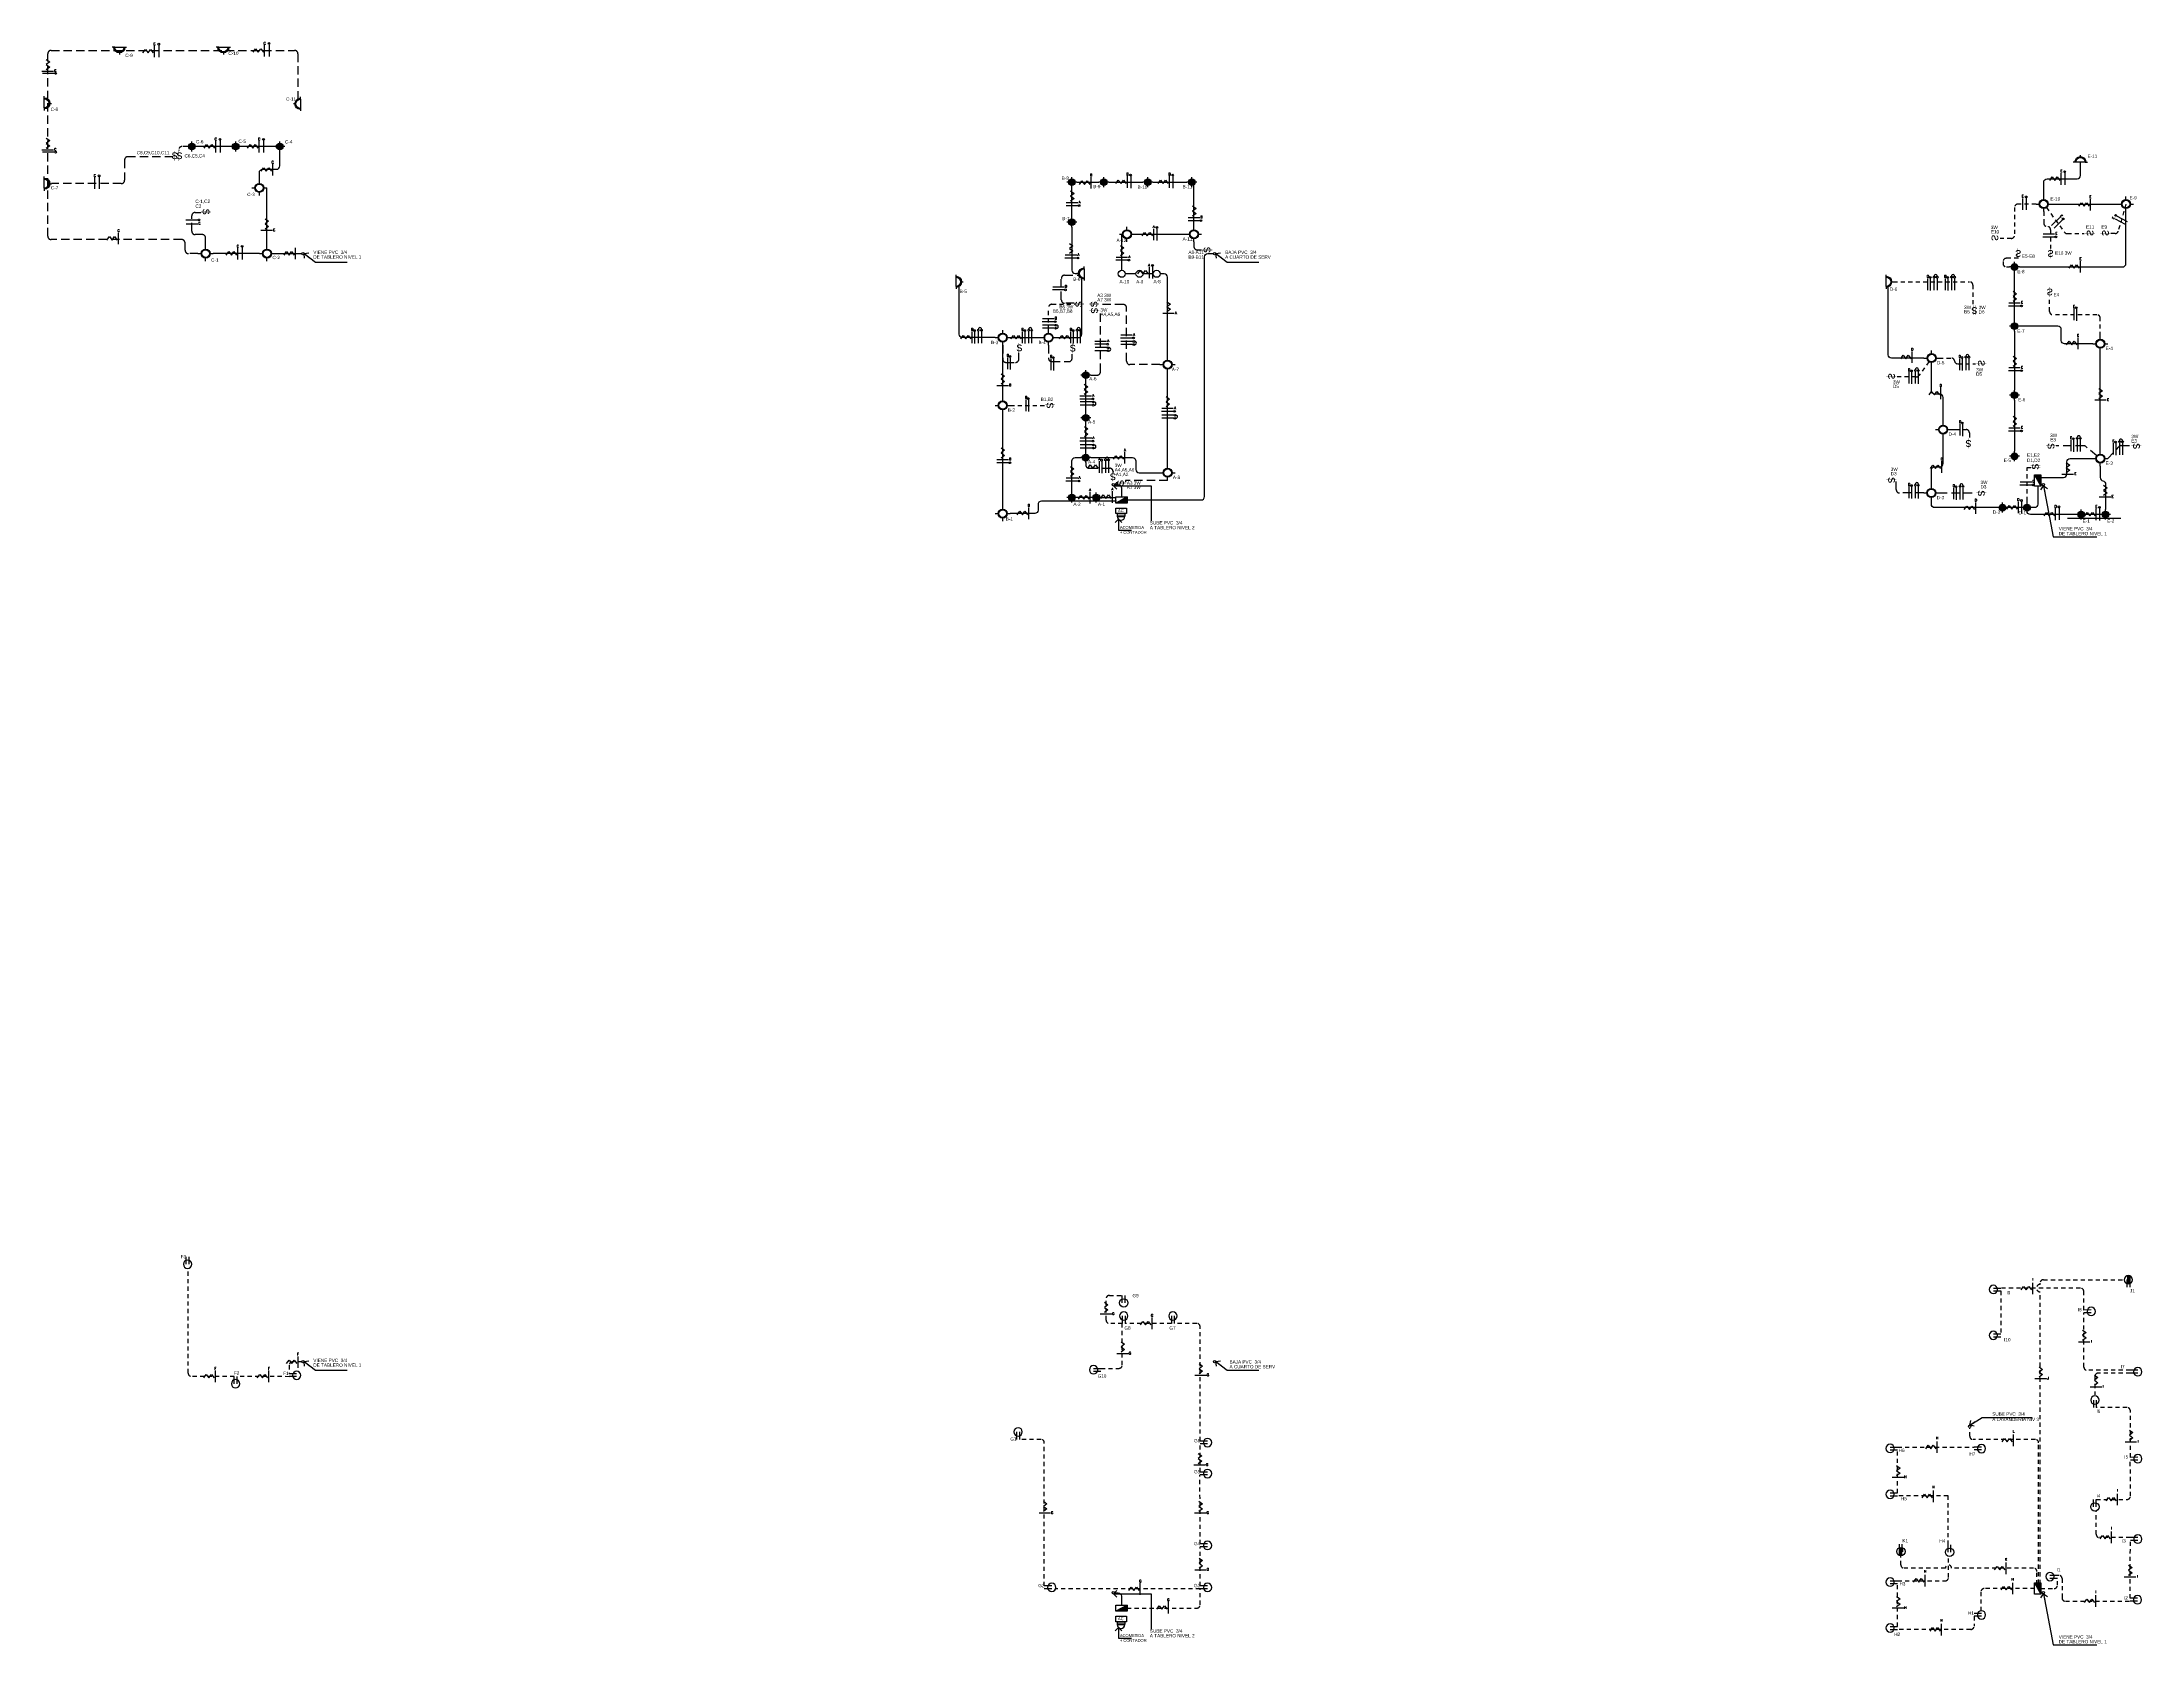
# Model space of a CAD drawing. Header units: inches. Extents: x -9 to 337, y -247 to 209.
# Drawn here: x 1.6 to 64.8, y -246.7 to -198.5 of the extents above; entities that cross this region are included whole.
import ezdxf

# ---------------------------------------------------------------- set-up
doc = ezdxf.new("R2010")
doc.units = ezdxf.units.IN
doc.header["$MEASUREMENT"] = 0
for name, pattern in [('CENTER', [50.8, 31.75, -6.35, 6.35, -6.35]), ('HIDDEN', [0.375, 0.25, -0.125]), ('HIDDEN2', [0.1875, 0.125, -0.0625])]:
    doc.linetypes.add(name, pattern=pattern)
for name, color, linetype in [('-EJES', 1, 'Continuous'), ('ejes y cotas', 5, 'Continuous'), ('iluminacion', 2, 'Continuous'), ('labeltit', 3, 'Continuous'), ('PLANILLA', 7, 'Continuous')]:
    doc.layers.add(name, color=color, linetype=linetype)
doc.layers.add('lamina acana.', color=2, linetype='Continuous', lineweight=30)
doc.styles.add('ARIAL', font='arial.ttf', dxfattribs={"height": 0.14})
doc.styles.add('MONOTXT4', font='monotxt4.shx')
doc.styles.add('NT_75 WALTER GUERRA', font='romans.shx', dxfattribs={"height": 0.152})
doc.styles.get("Standard").update_dxf_attribs({"font": 'arial.ttf'})
doc.dimstyles.new('E100', dxfattribs={"dimtxt": 0.15, "dimasz": 0.2, "dimexe": 0.15, "dimexo": 0.02, "dimgap": 0.09, "dimtad": 1, "dimzin": 0, "dimdsep": 46, "dimtxsty": 'MONOTXT4', "dimblk": 'DOTSMALL', "dimcen": 0.01, "dimdle": 0.15, "dimclrd": 1, "dimclre": 1, "dimclrt": 2, "dimadec": 0, "dimazin": 0, "dimtfac": 1, "dimtofl": 0, "dimtmove": 1, "dimatfit": 1, "dimldrblk": 'OPEN90', "dimfxl": 1, "dimtolj": 1, "dimtzin": 0, "dimarcsym": 0})

# ---------------------------------------------------------------- blocks, each defined once
blk = doc.blocks.new('FFF')
at = {"color": 3}
for p, q in [((2315.17, 1396.34), (2315.17, 1396.433)), ((2314.941, 1396.205), (2315.035, 1396.205)), ((2315.17, 1395.977), (2315.17, 1396.07)), ((2315.304, 1396.205), (2315.398, 1396.205))]:
    blk.add_line(p, q, dxfattribs=at)
at = {"color": 4}
for radius in [0.135, 0.115]:
    blk.add_circle((2315.17, 1396.205), radius, dxfattribs=at)
blk = doc.blocks.new('LAMPARA')
h = blk.add_hatch()
h.set_pattern_fill('ANSI31', color=8, scale=0.14)
h.set_pattern_definition([(45, (-82.465871, -110.801601), (-0.0123743687, 0.0123743687), [])])
h.paths.add_polyline_path([(0.3, 0, 1), (-0.3, 0, 1)])
h.paths.add_polyline_path([(0.1, 0, -1), (-0.1, 0, -1)], flags=16)
at = {"color": 3}
for p, q in [((-0.4, 0), (-0.6, 0)), ((0, 0.4), (0, 0.6)), ((0.6, 0), (0.4, 0)), ((0, -0.6), (0, -0.4))]:
    blk.add_line(p, q, dxfattribs=at)
for radius in [0.4, 0.3, 0.3, 0.1]:
    blk.add_circle((0, 0), radius, dxfattribs=at)
blk = doc.blocks.new('werwerrwew')
at = {"layer": '-EJES', "color": 2, "linetype": 'Continuous'}
for p, q in [((-8441024.303, 2239910.426), (-8441024.389, 2239910.426)), ((-8441024.142, 2239910.266), (-8441024.142, 2239910.18)), ((-8441023.982, 2239910.426), (-8441023.896, 2239910.426))]:
    blk.add_line(p, q, dxfattribs=at)
blk.add_arc((-8441024.142, 2239910.426), 0.192, 180, 0, dxfattribs=at)
at = {"layer": '-EJES', "color": 3, "linetype": 'Continuous'}
blk.add_arc((-8441024.142, 2239910.426), 0.16, 180, 0, dxfattribs=at)
at = {"layer": 'labeltit'}
blk.add_line((-8441023.982, 2239910.426), (-8441024.303, 2239910.426), dxfattribs=at)
blk = doc.blocks.new('A$C75B91995')
at = {"layer": 'iluminacion'}
h = blk.add_hatch(color=2, dxfattribs=at)
h.dxf.hatch_style = 1
h.paths.add_polyline_path([(-0.055, -0.294), (-0.046, -0.294), (-0.046, 0), (-0.055, 0)])
h = blk.add_hatch(color=2, dxfattribs=at)
h.dxf.hatch_style = 1
h.paths.add_polyline_path([(-0.008, -0.294), (0, -0.294), (0, 0), (-0.008, 0)])
at = {"layer": 'iluminacion', "color": 2, "style": 'ARIAL'}
blk.add_text('s', height=0.262, dxfattribs=at).set_placement((-0.121, -0.239))
blk = doc.blocks.new('A$C1AA36A80')
at = {"layer": 'iluminacion'}
h = blk.add_hatch(color=2, dxfattribs=at)
h.dxf.hatch_style = 1
h.paths.add_polyline_path([(0.072, -0.053), (0.081, -0.053), (0.081, 0.248), (0.072, 0.248)])
at = {"layer": 'iluminacion', "color": 2, "style": 'ARIAL'}
blk.add_text('s', height=0.262, dxfattribs=at).set_placement((0, 0))
blk = doc.blocks.new('_DotSmall')
at = {"color": 0, "linetype": 'ByBlock', "const_width": 0.5}
blk.add_lwpolyline([(-0.0625, 0, 1), (0.0625, 0, 1)], format="xyb", close=True, dxfattribs=at)
blk = doc.blocks.new('_Open90')
at = {"color": 0, "linetype": 'ByBlock', "lineweight": -2}
for p, q in [((0, 0), (-1, 0)), ((-0.5, 0.5), (0, 0)), ((0, 0), (-0.5, -0.5))]:
    blk.add_line(p, q, dxfattribs=at)
blk = doc.blocks.new('NEUTRO')
at = {"layer": 'lamina acana.', "ltscale": 3.5}
for p, q in [((2164.912, -53.68), (2165.036, -53.768)), ((2165.036, -53.768), (2164.912, -53.864)), ((2164.912, -53.864), (2165.036, -53.952)), ((2165.036, -53.952), (2164.912, -54.048))]:
    blk.add_line(p, q, dxfattribs=at)
blk = doc.blocks.new('erytgtr')
at = {"color": 2}
for p, q in [((-8441078.56, 2239920.28), (-8441079.13, 2239920.28)), ((-8441079.13, 2239920.25), (-8441078.56, 2239920.25)), ((-8441079.13, 2239920.06), (-8441079.13, 2239920.25)), ((-8441078.56, 2239920.25), (-8441078.56, 2239920.06)), ((-8441078.56, 2239920.06), (-8441079.13, 2239920.06))]:
    blk.add_line(p, q, dxfattribs=at)
blk.add_arc((-8441078.84, 2239920.28), 0.286, 0, 180, dxfattribs=at)
blk = doc.blocks.new('ddd')
at = {"layer": 'ejes y cotas', "color": 3}
for p, q in [((119.743, 21.45), (119.967, 21.45)), ((119.743, 21.365), (119.967, 21.365))]:
    blk.add_line(p, q, dxfattribs=at)
blk.add_circle((119.743, 21.405), 0.125, dxfattribs=at)

msp = doc.modelspace()

# ---------------------------------------------------------------- hatches: boundary and pattern name
at = {"linetype": 'HIDDEN2'}
h = msp.add_hatch(color=5, dxfattribs=at)
h.dxf.hatch_style = 1
h.paths.add_polyline_path([(64.397, -235.818), (64.318, -235.818), (64.318, -235.58), (64.397, -235.58)])
h = msp.add_hatch(color=5, dxfattribs=at)
h.dxf.hatch_style = 1
h.paths.add_polyline_path([(57.475, -243.756), (57.566, -243.756), (57.566, -243.984), (57.475, -243.984)])

# ---------------------------------------------------------------- linework, layer by layer
at = {"color": 4}
for p, q in [((62.041, -203.369), (64.057, -203.369)), ((8.637, -204.857), (9.454, -204.857)), ((30.751, -207.384), (31.671, -207.384)), ((60.933, -207.192), (60.933, -208.962)), ((60.933, -209.262), (60.933, -210.801))]:
    msp.add_line(p, q, dxfattribs=at)
at = {"color": 3}
msp.add_line((62.526, -212.806), (64.126, -212.806), dxfattribs=at)
at = {"color": 4, "linetype": 'HIDDEN'}
msp.add_lwpolyline([(6.335, -204.857), (6.046, -204.857, -0.414214), (5.946, -204.757), (5.946, -204.537, 0.414214), (5.846, -204.437), (1.922, -204.437, -0.414214), (1.822, -204.337), (1.822, -198.85, -0.414214), (1.922, -198.75), (9.239, -198.75, -0.414214), (9.339, -198.85), (9.339, -200.211)], format="xyb", dxfattribs=at)
at = {"color": 3, "linetype": 'HIDDEN'}
for points in [[(5.584, -201.945), (4.229, -201.945, 0.414214), (4.129, -202.045), (4.129, -202.656, -0.414214), (4.029, -202.756), (1.929, -202.756)], [(6.563, -204.628), (6.563, -204.387, 0.414214), (6.463, -204.287), (6.249, -204.287, -0.414214), (6.149, -204.187), (6.149, -203.723, -0.414214), (6.249, -203.623), (6.422, -203.623)], [(36.27, -204.506), (36.27, -204.646, 0.414214), (36.37, -204.746), (36.503, -204.746)], [(32.67, -206.352), (32.385, -206.352, -0.414214), (32.285, -206.252), (32.285, -205.607, -0.414214), (32.385, -205.507), (32.81, -205.507)], [(35.249, -208.194), (34.347, -208.194, -0.414214), (34.247, -208.094), (34.247, -206.488, 0.414214), (34.147, -206.388), (33.43, -206.388)], [(33.168, -208.511), (33.361, -208.511, 0.414214), (33.461, -208.411), (33.461, -206.574)], [(30.522, -207.612), (30.522, -208.028, 0.414214), (30.622, -208.128), (30.909, -208.128, 0.414214), (31.009, -208.028), (31.009, -207.837)], [(31.9, -207.612), (31.9, -208.005, 0.414214), (32, -208.105), (32.508, -208.105, 0.414214), (32.608, -208.005), (32.608, -207.878)], [(59.017, -210.146), (59.48, -210.146, -0.414214), (59.58, -210.246), (59.58, -210.389)], [(63.41, -210.933), (63.083, -210.659, 0.17665), (63.019, -210.635), (62.188, -210.635)], [(63.742, -211.019), (64.071, -210.662, -0.209301), (64.144, -210.63), (64.445, -210.63)], [(33.018, -211.141), (33.018, -211.208, 0.414214), (33.118, -211.308), (33.74, -211.308, -0.414214), (33.84, -211.408), (33.84, -211.437)], [(58.207, -212.053), (57.479, -212.053, -0.414214), (57.379, -211.953), (57.379, -211.657)]]:
    msp.add_lwpolyline(points, format="xyb", dxfattribs=at)
at = {"color": 3, "linetype": 'CENTER', "ltscale": 0.0035}
msp.add_lwpolyline([(6, -201.64), (5.857, -201.64, 0.414214), (5.757, -201.74), (5.757, -201.763)], format="xyb", dxfattribs=at)
at = {"color": 4}
for points in [[(7.318, -201.64), (6.3, -201.64)], [(8.642, -201.64), (7.618, -201.64)], [(8.409, -204.628), (8.409, -202.882)], [(32.598, -203.766), (32.598, -202.86)], [(32.748, -202.71), (33.414, -202.71)], [(33.714, -202.71), (34.732, -202.71)], [(35.032, -202.71), (36.055, -202.71)], [(36.27, -204.049), (36.27, -202.786)], [(34.1, -205.361), (34.1, -204.277)], [(34.486, -204.277), (36.042, -204.277)], [(8.181, -204.857), (6.792, -204.857)], [(34.529, -205.466), (34.205, -205.466)], [(35.046, -205.466), (34.739, -205.466)], [(60.933, -206.892), (60.933, -205.41)], [(30.522, -209.194), (30.522, -207.612)], [(63.514, -210.79), (63.514, -207.795)], [(33.018, -209.647), (33.018, -208.661)], [(35.477, -211.218), (35.477, -208.422)], [(30.522, -212.444), (30.522, -209.65)], [(33.018, -210.841), (33.018, -209.947)], [(33.187, -212.19), (32.753, -212.19)], [(33.487, -212.19), (33.919, -212.19)], [(61.161, -212.493), (60.727, -212.493)], [(63.521, -212.698), (63.088, -212.698)]]:
    msp.add_lwpolyline(points, dxfattribs=at)
for points in [[(8.181, -202.654), (8.181, -202.424, -0.414214), (8.281, -202.324), (8.692, -202.324, 0.414214), (8.792, -202.224), (8.792, -201.79)], [(61.813, -203.141), (61.813, -202.711, -0.414214), (61.913, -202.611), (62.816, -202.611, 0.414214), (62.916, -202.511), (62.916, -202.112)], [(61.083, -205.26), (64.185, -205.26, 0.414214), (64.285, -205.16), (64.285, -203.597)], [(32.598, -204.066), (32.598, -205.356, 0.414213), (32.698, -205.456), (32.756, -205.456)], [(34.262, -212.263), (36.489, -212.263, 0.414214), (36.589, -212.163), (36.589, -204.957, -0.414214), (36.689, -204.857), (36.858, -204.857)], [(32.128, -207.384), (32.803, -207.384, 0.414214), (32.903, -207.284), (32.903, -205.609)], [(35.477, -207.966), (35.477, -205.566, 0.414214), (35.377, -205.466), (35.255, -205.466)], [(30.294, -207.384), (29.314, -207.384, -0.414214), (29.214, -207.284), (29.214, -205.843)], [(58.214, -207.999), (57.235, -207.999, -0.414214), (57.135, -207.899), (57.135, -205.862)], [(63.285, -207.567), (62.441, -207.567, -0.414214), (62.341, -207.467), (62.341, -207.142, 0.414214), (62.241, -207.042), (61.083, -207.042)], [(58.789, -209.918), (58.789, -209.183, 0.414214), (58.689, -209.083), (58.542, -209.083, -0.414214), (58.442, -208.983), (58.442, -208.227)], [(58.435, -211.825), (58.435, -211.367, -0.414214), (58.535, -211.267), (58.689, -211.267, 0.414214), (58.789, -211.167), (58.789, -210.375)], [(32.603, -212.04), (32.603, -211.091, -0.414214), (32.703, -210.991), (32.868, -210.991)], [(33.168, -210.991), (34.422, -210.991, -0.414214), (34.522, -211.091), (34.522, -211.346, 0.414214), (34.622, -211.446), (35.249, -211.446)], [(61.68, -211.59), (62.407, -211.59, 0.414214), (62.507, -211.49), (62.507, -211.119, -0.414214), (62.607, -211.019), (63.285, -211.019)], [(63.514, -211.247), (63.514, -211.592, 0.353263), (63.592, -211.69, -0.353263), (63.671, -211.787), (63.671, -212.548)], [(61.633, -211.848), (61.633, -212.393, -0.414214), (61.533, -212.493), (61.461, -212.493)], [(33.943, -212.303), (31.684, -212.303, 0.414214), (31.584, -212.403), (31.584, -212.572, -0.414214), (31.484, -212.672), (30.751, -212.672)], [(60.427, -212.493), (58.535, -212.493, -0.414214), (58.435, -212.393), (58.435, -212.282)], [(62.788, -212.698), (61.411, -212.698, -0.414214), (61.311, -212.598), (61.311, -212.593)]]:
    msp.add_lwpolyline(points, format="xyb", dxfattribs=at)
at = {"color": 3, "linetype": 'HIDDEN2'}
for points in [[(61.585, -203.369), (61.039, -203.369, 0.414214), (60.939, -203.469), (60.939, -204.302, -0.414214), (60.839, -204.402), (60.499, -204.402)], [(61.813, -203.597), (61.813, -203.942, 0.414214), (61.913, -204.042), (61.921, -204.042, -0.414214), (62.021, -204.142), (62.021, -204.706)], [(61.893, -203.477), (62.44, -204.217, 0.237955), (62.52, -204.258), (63.032, -204.258)], [(64.285, -203.369), (64.052, -204.184, -0.334717), (63.956, -204.256), (63.823, -204.256)], [(61.05, -205), (60.69, -205, 0.414214), (60.59, -205.1), (60.59, -205.16, 0.414214), (60.69, -205.26), (60.783, -205.26)], [(57.29, -205.706), (59.586, -205.706, -0.414214), (59.686, -205.806), (59.686, -206.411)], [(31.9, -207.155), (31.9, -206.482, -0.414214), (32, -206.382), (32.685, -206.382)], [(63.514, -207.339), (63.514, -206.798, 0.414214), (63.414, -206.698), (62.09, -206.698, -0.414214), (61.99, -206.598), (61.99, -206.177)], [(58.363, -208.108), (58.062, -208.522, -0.240095), (57.981, -208.564), (57.394, -208.564)], [(58.67, -207.999), (59.035, -207.999, -0.37328), (59.134, -208.085, 0.37328), (59.233, -208.171), (59.763, -208.171)]]:
    msp.add_lwpolyline(points, format="xyb", dxfattribs=at)
for points in [[(30.751, -209.422), (31.787, -209.422)], [(61.311, -212.291), (61.311, -211.29), (61.422, -211.29)]]:
    msp.add_lwpolyline(points, dxfattribs=at)
at = {"color": 5}
for points in [[(33.883, -211.802), (33.991, -211.802, -0.414214), (34.091, -211.902), (34.091, -212.169)], [(33.883, -245.107), (33.991, -245.107, -0.414214), (34.091, -245.207), (34.091, -245.474)]]:
    msp.add_lwpolyline(points, format="xyb", dxfattribs=at)
at = {"color": 3, "linetype": 'HIDDEN'}
for points in [[(35.477, -211.674), (34.214, -211.674), (34.214, -211.726)], [(58.663, -212.053), (59.763, -212.053)]]:
    msp.add_lwpolyline(points, dxfattribs=at)
at = {"color": 2}
for points in [[(33.919, -212.506), (34.244, -212.506), (34.244, -212.672), (33.919, -212.672)], [(33.919, -245.81), (34.244, -245.81), (34.244, -245.977), (33.919, -245.977)]]:
    msp.add_lwpolyline(points, close=True, dxfattribs=at)
msp.add_lwpolyline([(61.311, -212.393), (61.311, -212.291)])
at = {"color": 5, "linetype": 'HIDDEN2'}
for points in [[(7.423, -238.602), (6.138, -238.602, -0.414214), (6.038, -238.502), (6.038, -235.366)], [(63.017, -236.609), (63.017, -236.051, 0.414117), (62.917, -235.951), (60.524, -235.95)], [(61.703, -235.84), (61.703, -235.797, -0.414214), (61.803, -235.697), (64.232, -235.697)], [(34.118, -237.011), (33.729, -237.011, -0.414214), (33.629, -236.911), (33.629, -236.27, -0.414214), (33.729, -236.17), (34.118, -236.17)], [(64.415, -238.421), (63.12, -238.421, -0.413716), (63.02, -238.321), (63.017, -236.694)], [(33.475, -238.363), (34.018, -238.362, 0.413716), (34.118, -238.262), (34.118, -237.011)], [(36.455, -240.547), (36.455, -237.11, 0.414214), (36.355, -237.01), (35.678, -237.01)], [(9.455, -238.168), (9.176, -238.168, 0.414712), (9.076, -238.269), (9.077, -238.527)], [(64.415, -238.506), (63.449, -238.506, 0.414214), (63.349, -238.606), (63.349, -239.16)], [(64.418, -241.037), (64.418, -239.641, 0.414712), (64.318, -239.541), (63.391, -239.542)], [(61.661, -244.836), (61.661, -240.602, 0.414214), (61.561, -240.502), (59.688, -240.502, -0.414214), (59.588, -240.402), (59.588, -240.16)], [(31.774, -244.9), (31.774, -240.596, 0.414712), (31.674, -240.496), (31.025, -240.497)], [(63.391, -242.301), (64.318, -242.301, 0.414712), (64.418, -242.201), (64.416, -241.122)], [(64.418, -243.45), (63.491, -243.45, -0.414214), (63.391, -243.35), (63.391, -242.643)], [(57.421, -244.747), (58.852, -244.747, 0.414214), (58.952, -244.647), (58.952, -244.01)], [(58.858, -244.368), (57.619, -244.368, -0.414214), (57.519, -244.268), (57.519, -244.01)], [(61.61, -244.853), (61.61, -244.468, 0.414214), (61.51, -244.368), (59.046, -244.368)], [(61.726, -244.98), (62.125, -244.98, 0.414712), (62.225, -244.88), (62.225, -244.664)], [(62.224, -244.579), (62.264, -244.579, -0.414214), (62.364, -244.679), (62.364, -245.261, 0.414712), (62.465, -245.361), (64.408, -245.358)], [(34.262, -245.567), (36.356, -245.567, 0.414712), (36.456, -245.467), (36.455, -244.985)], [(61.54, -244.98), (60.027, -244.98, 0.414214), (59.927, -245.08), (59.927, -245.649)], [(59.719, -245.813), (59.72, -246.109, -0.414712), (59.62, -246.209), (57.42, -246.209)]]:
    msp.add_lwpolyline(points, format="xyb", dxfattribs=at)
for points in [[(60.524, -236.035), (60.526, -237.328)], [(61.703, -244.84), (61.703, -236.061)], [(35.593, -237.01), (34.203, -237.01)], [(9.077, -238.612), (7.508, -238.602)], [(36.455, -241.478), (36.455, -240.631)], [(57.42, -242.106), (57.421, -240.814)], [(57.421, -240.729), (59.719, -240.729)], [(36.455, -243.638), (36.452, -241.563)], [(58.938, -243.665), (58.938, -242.189), (57.42, -242.191)], [(64.408, -245.273), (64.418, -243.535)], [(36.455, -244.9), (36.455, -243.723)], [(57.42, -246.124), (57.421, -244.831)], [(36.455, -244.985), (32.119, -244.993)]]:
    msp.add_lwpolyline(points, dxfattribs=at)
for points in [[(64.397, -235.818), (64.318, -235.818), (64.318, -235.58), (64.397, -235.58)], [(57.475, -243.756), (57.566, -243.756), (57.566, -243.984), (57.475, -243.984)]]:
    msp.add_lwpolyline(points, close=True, dxfattribs=at)
at = {"color": 4}
for centre in [(9.49, -204.857), (36.893, -204.857), (33.847, -211.802), (61.805, -211.802), (9.49, -238.161), (36.893, -238.161), (59.588, -240.107), (33.847, -245.107), (61.805, -245.107)]:
    msp.add_circle(centre, 0.0353, dxfattribs=at)
at = {"color": 5}
for centre in [(34.1, -205.466), (34.634, -205.466), (35.151, -205.466)]:
    msp.add_circle(centre, 0.105, dxfattribs=at)
at = {"color": 3}
for centre, start, end in [((58.565, -205.533), 349.35076, 187.65316), ((59.086, -205.533), 349.35076, 187.65316), ((32.147, -207.056), 259.35076, 97.65316), ((29.838, -207.127), 349.35076, 187.65316), ((31.35, -207.127), 349.35076, 187.65316), ((32.805, -207.127), 349.35076, 187.65316), ((34.499, -207.546), 259.35076, 97.65316), ((33.722, -207.734), 259.35076, 97.65316), ((58.001, -208.34), 349.35076, 187.65316), ((59.52, -207.937), 349.35076, 187.65316), ((33.28, -209.367), 259.35076, 97.65316), ((35.732, -209.762), 259.35076, 97.65316), ((33.28, -210.658), 259.35076, 97.65316), ((62.867, -210.378), 349.35076, 187.65316), ((64.136, -210.48), 349.35076, 187.65316), ((33.659, -211.024), 349.35076, 187.65316), ((58.001, -211.786), 349.35076, 187.65316), ((59.343, -211.822), 349.35076, 187.65316)]:
    msp.add_arc(centre, 0.0467, start, end, dxfattribs=at)
at = {"color": 5, "linetype": 'HIDDEN2'}
for centre, radius, start, end in [((61.703, -235.951), 0.11, 90, 270), ((58.952, -244.368), 0.0937, 0, 180)]:
    msp.add_arc(centre, radius, start, end, dxfattribs=at)
at = {"layer": 'iluminacion', "color": 3}
for p, q in [((5.027, -198.956), (5.027, -198.609)), ((5.16, -198.591), (5.16, -198.956)), ((8.339, -198.934), (8.339, -198.587)), ((8.472, -198.569), (8.472, -198.934)), ((1.646, -199.372), (1.993, -199.372)), ((2.03, -199.448), (1.666, -199.448)), ((1.646, -201.738), (1.993, -201.738)), ((2.03, -201.814), (1.666, -201.814)), ((6.867, -201.815), (6.867, -201.468)), ((7, -201.45), (7, -201.815)), ((8.176, -201.815), (8.176, -201.468)), ((8.309, -201.45), (8.309, -201.815)), ((3.233, -202.913), (3.233, -202.566)), ((3.366, -202.549), (3.366, -202.913)), ((8.58, -202.51), (8.58, -202.163)), ((33.178, -202.905), (33.178, -202.559)), ((34.272, -202.881), (34.272, -202.534)), ((34.37, -202.524), (34.37, -202.888)), ((35.54, -202.881), (35.54, -202.534)), ((35.637, -202.524), (35.637, -202.888)), ((62.34, -202.788), (62.34, -202.441)), ((62.446, -202.423), (62.446, -202.788)), ((61.184, -203.545), (61.184, -203.199)), ((61.29, -203.181), (61.29, -203.545)), ((63.22, -203.565), (63.22, -203.218)), ((6.338, -203.849), (5.974, -203.849)), ((32.792, -203.419), (32.427, -203.419)), ((32.434, -203.322), (32.781, -203.322)), ((36.457, -203.869), (36.093, -203.869)), ((36.1, -203.772), (36.447, -203.772)), ((62.05, -204.018), (62.297, -203.774)), ((62.384, -203.837), (62.125, -204.094)), ((64.271, -203.986), (63.966, -203.821)), ((64.002, -203.719), (64.322, -203.893)), ((3.948, -204.579), (3.948, -204.232)), ((5.981, -203.959), (6.327, -203.959)), ((8.225, -204.159), (8.572, -204.159)), ((35.063, -204.457), (35.063, -204.11)), ((35.16, -204.1), (35.16, -204.464)), ((62.151, -204.36), (61.786, -204.36)), ((61.794, -204.263), (62.14, -204.263)), ((7.533, -205.033), (7.533, -204.686)), ((7.666, -204.668), (7.666, -205.033)), ((9.269, -205.029), (9.269, -204.683)), ((32.758, -204.995), (32.393, -204.995)), ((32.401, -204.898), (32.747, -204.898)), ((34.288, -205.059), (33.924, -205.059)), ((33.931, -204.962), (34.278, -204.962)), ((62.92, -205.429), (62.92, -205.082)), ((34.933, -205.6), (34.933, -205.253)), ((35.03, -205.243), (35.03, -205.607)), ((58.334, -205.954), (58.334, -205.607)), ((58.404, -205.604), (58.404, -205.968)), ((58.515, -205.594), (58.515, -205.958)), ((58.608, -205.596), (58.608, -205.96)), ((58.856, -205.954), (58.856, -205.607)), ((58.926, -205.604), (58.926, -205.968)), ((59.037, -205.594), (59.037, -205.958)), ((59.129, -205.596), (59.129, -205.96)), ((32.382, -205.951), (32.017, -205.951)), ((32.025, -205.854), (32.371, -205.854)), ((60.763, -206.338), (61.11, -206.338)), ((32.076, -206.907), (31.712, -206.907)), ((31.719, -206.81), (32.066, -206.81)), ((32.086, -207.007), (31.722, -207.007)), ((35.331, -206.651), (35.678, -206.651)), ((61.12, -206.435), (60.756, -206.435)), ((62.725, -206.86), (62.725, -206.513)), ((62.795, -206.51), (62.795, -206.874)), ((29.607, -207.548), (29.607, -207.201)), ((29.677, -207.198), (29.677, -207.562)), ((29.789, -207.188), (29.789, -207.552)), ((29.881, -207.19), (29.881, -207.555)), ((31.119, -207.548), (31.119, -207.201)), ((31.189, -207.198), (31.189, -207.562)), ((31.3, -207.188), (31.3, -207.552)), ((31.392, -207.19), (31.392, -207.555)), ((32.084, -207.099), (31.72, -207.099)), ((32.574, -207.548), (32.574, -207.201)), ((32.644, -207.198), (32.644, -207.562)), ((32.756, -207.188), (32.756, -207.552)), ((32.848, -207.19), (32.848, -207.555)), ((33.651, -207.585), (33.287, -207.585)), ((33.294, -207.487), (33.641, -207.487)), ((34.429, -207.397), (34.064, -207.397)), ((34.072, -207.299), (34.418, -207.299)), ((34.436, -207.589), (34.072, -207.589)), ((34.439, -207.497), (34.074, -207.497)), ((62.847, -207.726), (62.847, -207.379)), ((30.675, -208.327), (30.675, -207.98)), ((30.745, -207.977), (30.745, -208.341)), ((31.977, -208.359), (31.977, -208.013)), ((32.047, -208.009), (32.047, -208.374)), ((33.659, -207.777), (33.295, -207.777)), ((33.661, -207.685), (33.297, -207.685)), ((57.863, -208.145), (57.863, -207.799)), ((59.289, -208.358), (59.289, -208.011)), ((59.359, -208.008), (59.359, -208.372)), ((59.47, -207.998), (59.47, -208.362)), ((59.562, -208), (59.562, -208.365)), ((60.763, -208.285), (61.11, -208.285)), ((30.346, -208.82), (30.693, -208.82)), ((57.77, -208.761), (57.77, -208.414)), ((57.84, -208.411), (57.84, -208.776)), ((57.951, -208.401), (57.951, -208.765)), ((58.043, -208.403), (58.043, -208.768)), ((58.719, -209.233), (58.719, -208.886)), ((61.12, -208.383), (60.756, -208.383)), ((31.225, -209.592), (31.225, -209.245)), ((31.295, -209.242), (31.295, -209.606)), ((33.202, -209.23), (32.838, -209.23)), ((32.845, -209.133), (33.192, -209.133)), ((33.217, -209.41), (32.852, -209.41)), ((33.219, -209.317), (32.855, -209.317)), ((35.304, -209.504), (35.651, -209.504)), ((63.345, -209.258), (63.692, -209.258)), ((35.661, -209.601), (35.297, -209.601)), ((35.669, -209.805), (35.304, -209.805)), ((35.671, -209.713), (35.307, -209.713)), ((59.3, -210.327), (59.3, -209.98)), ((59.37, -209.977), (59.37, -210.341)), ((61.12, -210.19), (60.756, -210.19)), ((60.763, -210.093), (61.11, -210.093)), ((33.209, -210.497), (32.845, -210.497)), ((32.852, -210.4), (33.199, -210.4)), ((33.217, -210.701), (32.852, -210.701)), ((33.219, -210.609), (32.855, -210.609)), ((34.197, -211.167), (34.197, -210.82)), ((62.637, -210.799), (62.637, -210.453)), ((62.707, -210.449), (62.707, -210.814)), ((62.818, -210.439), (62.818, -210.803)), ((62.91, -210.441), (62.91, -210.806)), ((63.906, -210.901), (63.906, -210.554)), ((63.976, -210.551), (63.976, -210.915)), ((64.087, -210.541), (64.087, -210.905)), ((64.179, -210.543), (64.179, -210.908)), ((30.346, -211.043), (30.693, -211.043)), ((30.711, -211.15), (30.346, -211.15)), ((33.429, -211.445), (33.429, -211.098)), ((33.499, -211.095), (33.499, -211.459)), ((33.61, -211.084), (33.61, -211.449)), ((33.702, -211.087), (33.702, -211.451)), ((58.754, -211.446), (58.754, -211.099)), ((32.789, -211.698), (32.424, -211.698)), ((32.432, -211.601), (32.778, -211.601)), ((33.15, -212.365), (33.15, -212.018)), ((33.818, -212.345), (33.818, -211.998)), ((57.77, -212.207), (57.77, -211.86)), ((57.84, -211.857), (57.84, -212.222)), ((57.951, -211.847), (57.951, -212.211)), ((58.043, -211.849), (58.043, -212.214)), ((59.112, -212.243), (59.112, -211.896)), ((59.182, -211.892), (59.182, -212.257)), ((59.293, -211.882), (59.293, -212.247)), ((59.385, -211.885), (59.385, -212.249)), ((61.465, -211.814), (61.1, -211.814)), ((61.108, -211.717), (61.454, -211.717)), ((62.362, -211.486), (62.709, -211.486)), ((31.309, -212.836), (31.309, -212.489)), ((59.774, -212.681), (59.774, -212.334)), ((61.05, -212.664), (61.05, -212.317)), ((61.147, -212.307), (61.147, -212.671)), ((62.172, -212.87), (62.172, -212.523)), ((62.275, -212.497), (62.275, -212.861)), ((63.394, -212.87), (63.394, -212.523)), ((63.483, -212.17), (63.829, -212.17)), ((63.491, -212.513), (63.491, -212.878)), ((61.481, -236.136), (61.481, -235.789)), ((33.454, -236.725), (33.801, -236.725)), ((35.011, -237.182), (35.011, -236.836)), ((33.955, -237.913), (34.301, -237.913)), ((62.854, -237.56), (63.201, -237.56)), ((6.859, -238.777), (6.859, -238.43)), ((8.466, -238.777), (8.466, -238.43)), ((9.345, -238.348), (9.345, -238.001)), ((36.297, -238.567), (36.644, -238.567)), ((61.547, -238.667), (61.894, -238.667)), ((63.208, -238.914), (63.555, -238.914)), ((60.908, -240.7), (60.908, -240.354)), ((58.613, -240.905), (58.613, -240.558)), ((64.257, -240.566), (64.604, -240.566)), ((36.271, -241.266), (36.618, -241.266)), ((57.26, -241.632), (57.607, -241.632)), ((58.503, -242.379), (58.503, -242.032)), ((64.034, -242.475), (64.034, -242.128)), ((31.616, -242.706), (31.962, -242.706)), ((36.291, -242.706), (36.638, -242.706)), ((63.854, -243.613), (63.854, -243.267)), ((60.683, -244.548), (60.683, -244.201)), ((34.659, -245.168), (34.659, -244.821)), ((36.297, -244.413), (36.643, -244.413)), ((58.249, -244.913), (58.249, -244.567)), ((60.88, -245.151), (60.88, -244.804)), ((64.236, -244.625), (64.582, -244.625)), ((35.502, -245.729), (35.502, -245.383)), ((63.383, -245.529), (63.383, -245.182)), ((57.26, -245.564), (57.607, -245.564)), ((58.743, -246.386), (58.743, -246.039))]:
    msp.add_line(p, q, dxfattribs=at)
at = {"layer": 'iluminacion', "color": 2}
for centre in [(5.156, -198.564), (8.468, -198.542), (2.057, -199.444), (2.057, -201.81), (6.996, -201.423), (8.304, -201.423), (3.362, -202.521), (34.365, -202.496), (35.633, -202.496), (62.442, -202.396), (61.286, -203.154), (6.365, -203.845), (32.819, -203.415), (36.484, -203.865), (62.4, -203.815), (63.975, -203.71), (35.156, -204.072), (62.178, -204.356), (7.661, -204.641), (32.785, -204.991), (34.315, -205.055), (35.026, -205.215), (58.4, -205.576), (58.518, -205.565), (58.611, -205.567), (58.921, -205.576), (59.04, -205.565), (59.132, -205.567), (32.409, -205.947), (32.104, -206.903), (32.115, -207.01), (61.147, -206.431), (62.79, -206.482), (29.673, -207.171), (29.792, -207.159), (29.884, -207.162), (31.185, -207.171), (31.303, -207.159), (31.395, -207.162), (32.113, -207.102), (32.64, -207.171), (32.759, -207.159), (32.851, -207.162), (33.679, -207.58), (33.69, -207.688), (34.456, -207.392), (34.465, -207.592), (34.467, -207.5), (30.74, -207.949), (32.043, -207.982), (33.688, -207.78), (59.355, -207.981), (59.473, -207.969), (59.565, -207.971), (57.836, -208.384), (57.954, -208.372), (58.046, -208.375), (61.147, -208.378), (31.291, -209.215), (33.23, -209.226), (33.245, -209.413), (33.248, -209.321), (35.688, -209.597), (35.697, -209.808), (35.7, -209.716), (59.365, -209.949), (61.147, -210.186), (33.236, -210.493), (33.245, -210.704), (33.248, -210.612), (62.702, -210.422), (62.821, -210.41), (62.913, -210.413), (63.971, -210.524), (64.09, -210.512), (64.182, -210.514), (30.738, -211.146), (33.494, -211.067), (33.613, -211.056), (33.705, -211.058), (32.816, -211.693), (57.836, -211.83), (57.954, -211.818), (58.046, -211.821), (59.178, -211.865), (59.296, -211.853), (59.388, -211.856), (61.492, -211.809), (61.143, -212.279), (62.27, -212.469), (63.487, -212.486)]:
    msp.add_circle(centre, 0.0256, dxfattribs=at)
at = {"layer": 'PLANILLA', "color": 1}
for p, q in [((61.54, -211.504), (61.726, -211.848)), ((34.262, -212.169), (33.919, -212.356)), ((61.54, -244.809), (61.726, -245.152)), ((34.262, -245.474), (33.919, -245.66))]:
    msp.add_line(p, q, dxfattribs=at)
at = {"layer": 'PLANILLA', "color": 5}
for points in [[(61.54, -211.504), (61.726, -211.504), (61.726, -211.848), (61.54, -211.848)], [(34.262, -212.169), (34.262, -212.356), (33.919, -212.356), (33.919, -212.169)], [(61.54, -244.809), (61.726, -244.809), (61.726, -245.152), (61.54, -245.152)], [(34.262, -245.474), (34.262, -245.66), (33.919, -245.66), (33.919, -245.474)]]:
    msp.add_lwpolyline(points, close=True, dxfattribs=at)
at = {"layer": 'PLANILLA', "color": 1}
for points in [[(61.726, -211.848), (61.726, -211.504), (61.54, -211.504), (61.726, -211.504)], [(33.919, -212.356), (34.262, -212.356), (34.262, -212.169), (34.262, -212.356)], [(61.726, -245.152), (61.726, -244.809), (61.54, -244.809), (61.726, -244.809)], [(33.919, -245.66), (34.262, -245.66), (34.262, -245.474), (34.262, -245.66)]]:
    msp.add_solid(points, dxfattribs=at)

# ---------------------------------------------------------------- block references
at = {"xscale": 0.8398666566502728, "yscale": 0.8398666566502728, "zscale": 0.8398666566502728, "rotation": 90}
for p in [(-40.405, -2017.064), (-37.093, -2017.042), (-38.565, -2019.923), (-37.256, -2019.923), (-36.852, -2020.618), (16.908, -2020.896), (-12.254, -2021.014), (-11.16, -2020.989), (-9.892, -2020.989), (17.788, -2021.673), (-41.484, -2022.687), (-10.369, -2022.565), (-37.899, -2023.141), (-36.163, -2023.138), (-10.499, -2023.708), (17.489, -2023.537), (-15.824, -2025.657), (-14.313, -2025.657), (-12.857, -2025.657), (17.415, -2025.834), (12.431, -2026.254), (13.287, -2027.341), (-12.003, -2029.553), (-11.235, -2029.275), (13.322, -2029.554), (-14.123, -2030.945), (-12.282, -2030.473), (-11.614, -2030.453), (14.342, -2030.789), (15.618, -2030.772), (16.74, -2030.979), (17.962, -2030.979), (16.05, -2054.244), (-10.421, -2055.291), (-38.573, -2056.885), (-36.966, -2056.885), (-36.087, -2056.456), (15.476, -2058.809), (13.181, -2059.013), (13.071, -2060.487), (18.602, -2060.583), (18.422, -2061.722), (12.817, -2063.022), (15.251, -2062.656), (-10.773, -2063.276), (-9.93, -2063.838), (15.448, -2063.259), (17.951, -2063.637), (13.311, -2064.494)]:
    msp.add_blockref('NEUTRO', p, dxfattribs=at)
at = {"xscale": 0.8398666566502728, "yscale": 0.8398666566502728, "zscale": 0.8398666566502728}
for p in [(-1816.462, -153.94), (-1816.462, -156.306), (-1785.674, -157.89), (-1809.883, -158.727), (-1782.008, -158.34), (-1785.708, -159.466), (-1784.177, -159.53), (-1782.777, -161.219), (-1757.345, -160.906), (-1757.345, -162.854), (-1787.762, -163.388), (-1785.263, -163.701), (-1754.763, -163.826), (-1782.804, -164.072), (-1785.256, -164.968), (-1757.345, -164.661), (-1787.762, -165.611), (-1785.677, -166.169), (-1755.746, -166.054), (-1754.626, -166.738), (-1784.654, -191.293), (-1755.254, -192.128), (-1784.154, -192.481), (-1781.811, -193.135), (-1756.561, -193.235), (-1754.9, -193.482), (-1753.851, -195.135), (-1781.837, -195.835), (-1760.848, -196.2), (-1786.493, -197.274), (-1781.817, -197.274), (-1781.812, -198.981), (-1753.873, -199.193), (-1760.848, -200.132)]:
    msp.add_blockref('NEUTRO', p, dxfattribs=at)
for p in [(5.543, -202.018), (5.686, -202.018), (30.933, -207.792), (32.538, -207.8)]:
    msp.add_blockref('A$C1AA36A80', p)
at = {"color": 3, "xscale": 0.25, "yscale": 0.25, "zscale": 0.25}
for p in [(6.15, -201.64), (7.468, -201.64), (8.792, -201.64), (32.598, -202.71), (33.564, -202.71), (34.882, -202.71), (36.205, -202.71), (32.598, -203.916), (60.933, -205.26), (60.933, -207.042), (33.018, -208.511), (60.933, -209.112), (33.018, -209.797), (60.933, -210.951), (33.018, -210.991), (32.603, -212.19), (33.337, -212.19), (60.577, -212.493), (61.311, -212.493), (62.938, -212.698), (63.671, -212.698)]:
    msp.add_blockref('LAMPARA', p, dxfattribs=at)
at = {"color": 8}
for p in [(-2306.989, -1599.087), (-2253.357, -1599.574), (-2250.885, -1599.574), (-2280.912, -1600.482), (-2278.9, -1600.482), (-2308.606, -1601.062), (-2306.761, -1601.062), (-2284.647, -1603.589), (-2283.27, -1603.589), (-2251.656, -1603.772), (-2279.693, -1604.399), (-2256.728, -1604.204), (-2284.647, -1605.627), (-2256.38, -1606.351), (-2251.656, -1607.223), (-2279.693, -1607.651), (-2256.735, -1608.258), (-2284.647, -1608.877)]:
    msp.add_blockref('FFF', p, dxfattribs=at)
for name, p, rotation in [('A$C75B91995', (6.716, -203.63), 270), ('A$C75B91995', (36.526, -204.718), 89.99999999999997), ('A$C75B91995', (32.67, -206.352), 89.99999999999997), ('A$C75B91995', (33.128, -206.352), 89.99999999999997), ('A$C1AA36A80', (33.179, -206.48), 270), ('A$C75B91995', (59.699, -206.708), 179.9999999999999), ('A$C1AA36A80', (31.845, -209.331), 270), ('A$C1AA36A80', (59.641, -210.465), 180), ('A$C1AA36A80', (61.932, -210.555), 270), ('A$C1AA36A80', (64.5, -210.555), 270), ('A$C75B91995', (33.808, -211.704), 179.9999999999999), ('A$C75B91995', (61.422, -211.233), 89.99999999999997), ('A$C75B91995', (33.924, -211.723), 89.99999999999997), ('A$C1AA36A80', (57.139, -211.575), 270), ('A$C1AA36A80', (59.837, -211.97), 270)]:
    msp.add_blockref(name, p, dxfattribs=dict(rotation=rotation))
at = {"xscale": -1}
for p, rotation in [((60.246, -204.476), 270), ((63.107, -204.331), 270), ((63.569, -204.331), 270), ((60.954, -204.755), 180), ((61.926, -204.755), 180), ((61.903, -205.912), 180), ((59.837, -208.242), 270), ((57.139, -208.637), 270)]:
    msp.add_blockref('A$C1AA36A80', p, dxfattribs=dict(at, rotation=rotation))
at = {"layer": 'ejes y cotas', "xscale": -1}
for p, rotation in [((-15.179, -355.011), 270.0974345151221), ((-59.479, -214.789), 180.0974345151221), ((85.558, -115.919), 90.0974345151221), ((55.363, -117.008), 90.0974345151221), ((56.838, -117.008), 90.0974345151221), ((183.02, -257.854), 0.09743451512211898), ((-59.48, -216.167), 180.0974345151221), ((129.08, -259.772), 0.09743451512211898), ((-86.527, -217.202), 180.0974345151221), ((184.418, -259.667), 0.09743451512211898), ((-13.738, -358.605), 270.0974345151221), ((84.552, -119.538), 90.0974345151221), ((52.186, -120.493), 90.0974345151221), ((156.458, -261.792), 0.09743451512211898), ((-62.582, -219.568), 180.0974345151221), ((179.722, -261.975), 0.09743451512211898), ((184.421, -262.282), 0.09743451512211898), ((156.458, -262.724), 0.09743451512211898), ((-62.583, -220.946), 180.0974345151221), ((156.458, -264.884), 0.09743451512211898), ((184.421, -264.695), 0.09743451512211898), ((151.777, -266.146), 0.09743451512211898), ((156.458, -266.146), 0.09743451512211898), ((-62.582, -223.586), 180.0974345151221), ((-57.778, -223.418), 180.0974345151221), ((184.411, -266.519), 0.09743451512211898), ((-62.583, -224.963), 180.0974345151221), ((179.722, -266.974), 0.09743451512211898)]:
    msp.add_blockref('ddd', p, dxfattribs=dict(at, rotation=rotation))
at = {"layer": 'ejes y cotas', "rotation": 89.9025654848779}
for p in [(55.363, -356.173), (84.552, -362.304), (78.721, -363.647), (80.184, -363.668)]:
    msp.add_blockref('ddd', p, dxfattribs=at)
at = {"layer": 'labeltit'}
for name, p, xscale, yscale, zscale, rotation in [('werwerrwew', (-7315548.172, -1941462.315), -0.8666666666666655, 0.8666666666666658, 0.8666666666666658, 6.231343097518051e-05), ('werwerrwew', (-7315545.048, -1941462.315), -0.8666666666666655, 0.8666666666666658, 0.8666666666666658, 6.231343097518051e-05), ('werwerrwew', (1941265.375, -7315752.488), -0.8666666666666655, 0.8666666666666658, 0.8666666666666658, 90.00006231343107), ('werwerrwew', (-1941254.243, 7315351.787), -0.8666666666666655, 0.8666666666666658, 0.8666666666666658, 270.000062313431), ('werwerrwew', (7315615.062, 1941061.548), -0.8666666666666655, 0.8666666666666658, 0.8666666666666658, 180.000062313431), ('werwerrwew', (1941265.375, -7315754.902), -0.8666666666666655, 0.8666666666666658, 0.8666666666666658, 90.00006231343107), ('werwerrwew', (1941292.778, -7315757.851), -0.8666666666666655, 0.8666666666666658, 0.8666666666666658, 90.00006231343107), ('werwerrwew', (-1941230.69, 7315346.689), -0.8666666666666655, 0.8666666666666658, 0.8666666666666658, 270.000062313431), ('werwerrwew', (1941320.735, -7315757.851), -0.8666666666666655, 0.8666666666666658, 0.8666666666666658, 90.00006231343107), ('erytgtr', (-3328396.467, 883017.836), 0.3943134059351165, 0.3943134059351165, 0.3943134059351165, 180), ('erytgtr', (-3328396.467, 882984.531), 0.3943134059351165, 0.3943134059351165, 0.3943134059351165, 180)]:
    msp.add_blockref(name, p, dxfattribs=dict(at, xscale=xscale, yscale=yscale, zscale=zscale, rotation=rotation))

# ---------------------------------------------------------------- texts
at = {"color": 3, "char_height": 0.0739, "attachment_point": 5, "style": 'NT_75 WALTER GUERRA'}
for s, insert in [('C', (5.028, -198.558)), ('C', (8.339, -198.536)), ('C', (2.046, -199.36)), ('C', (2.046, -201.726)), ('C', (6.868, -201.417)), ('C', (8.176, -201.417)), ('C', (3.234, -202.515)), ('C', (8.58, -202.112)), ('B', (33.178, -202.494)), ('B', (34.272, -202.47)), ('B', (35.54, -202.47)), ('E', (62.34, -202.377)), ('E', (61.184, -203.134)), ('E', (63.22, -203.154)), ('A', (32.834, -203.31)), ('B', (36.499, -203.76)), ('C', (3.949, -204.166)), ('C', (6.38, -203.947)), ('C', (8.625, -204.147)), ('A', (35.063, -204.046)), ('E', (62.193, -204.251)), ('C', (7.533, -204.635)), ('A', (32.8, -204.886)), ('A', (34.33, -204.95)), ('E', (62.92, -205.017)), ('A', (34.922, -205.201)), ('D', (58.334, -205.543)), ('B', (58.856, -205.543)), ('B', (32.424, -205.842)), ('E', (61.162, -206.326)), ('B', (32.119, -206.798)), ('A', (35.731, -206.639)), ('E', (62.725, -206.448)), ('B', (29.607, -207.137)), ('B', (31.119, -207.137)), ('B', (32.574, -207.137)), ('A', (33.694, -207.475)), ('A', (34.471, -207.288)), ('E', (62.847, -207.315)), ('B', (30.675, -207.916)), ('B', (31.977, -207.948)), ('D', (57.863, -207.734)), ('D', (59.289, -207.947)), ('E', (61.162, -208.274)), ('B', (30.746, -208.808)), ('D', (57.77, -208.35)), ('D', (58.719, -208.822)), ('B', (31.225, -209.181)), ('A', (33.245, -209.121)), ('A', (35.703, -209.492)), ('E', (63.745, -209.246)), ('D', (59.3, -209.915)), ('E', (61.162, -210.081)), ('A', (33.251, -210.388)), ('A', (34.197, -210.755)), ('E', (62.637, -210.388)), ('E', (63.906, -210.49)), ('B', (30.746, -211.031)), ('A', (33.429, -211.033)), ('D', (58.754, -211.034)), ('E', (62.762, -211.474)), ('A', (32.831, -211.589)), ('A', (33.15, -211.954)), ('A', (33.818, -211.934)), ('D', (57.77, -211.796)), ('D', (59.112, -211.831)), ('D', (61.507, -211.705)), ('B', (31.309, -212.425)), ('D', (59.774, -212.27)), ('D', (61.05, -212.253)), ('D', (62.172, -212.459)), ('E', (63.394, -212.459)), ('E', (63.882, -212.158)), ('I', (61.481, -235.687)), ('G', (33.847, -236.716)), ('G', (35.011, -236.771)), ('F', (9.345, -237.936)), ('G', (34.348, -237.904)), ('I', (63.247, -237.55)), ('F', (6.859, -238.366)), ('F', (8.466, -238.366)), ('G', (36.69, -238.558)), ('J', (61.94, -238.658)), ('I', (63.601, -238.905)), ('H', (58.613, -240.456)), ('L', (60.908, -240.252)), ('I', (64.65, -240.557)), ('G', (36.664, -241.257)), ('H', (57.653, -241.622)), ('H', (58.503, -241.93)), ('I', (64.034, -242.026)), ('G', (32.009, -242.697)), ('G', (36.684, -242.697)), ('I', (63.854, -243.164)), ('K', (60.683, -244.099)), ('G', (34.659, -244.756)), ('G', (36.689, -244.403)), ('H', (58.249, -244.465)), ('H', (60.88, -244.702)), ('I', (64.628, -244.615)), ('G', (35.502, -245.318)), ('H', (57.653, -245.554)), ('I', (63.383, -245.08)), ('H', (58.743, -245.937))]:
    msp.add_mtext_dynamic_manual_height_columns(s, width=0.5279, gutter_width=1, heights=[0], dxfattribs=dict(at, insert=insert))
for insert, rotation in [((62.342, -203.729), 314.80911), ((63.91, -203.79), 61.49141)]:
    msp.add_mtext_dynamic_manual_height_columns('E', width=0.5279, gutter_width=1, heights=[0], dxfattribs=dict(at, insert=insert, rotation=rotation))
at = {"color": 2, "char_height": 0.0875, "attachment_point": 1}
for s, insert in [('AC', (33.987, -212.538)), ('ACOMETIDA\\P+ CONTADOR', (34.044, -213.045)), ('AC', (33.987, -245.842)), ('ACOMETIDA\\P+ CONTADOR', (34.044, -246.349))]:
    msp.add_mtext(s, dxfattribs=dict(at, insert=insert))
at = {"layer": 'ejes y cotas', "color": 2}
for s, p in [('C-10', (7.249, -198.888)), ('C-9', (4.149, -198.951)), ('C-8', (1.906, -200.571)), ('C-11', (8.982, -200.265)), ('C8,C9,C10,C11', (4.49, -201.874)), ('C6,C5,C4', (5.93, -201.97)), ('C-6', (6.274, -201.545)), ('C-5', (7.551, -201.532)), ('C-4', (8.946, -201.549)), ('E-11', (63.128, -201.98)), ('B-8', (32.295, -202.64)), ('C-7', (1.912, -202.927)), ('C-1,C2', (6.257, -203.337)), ('C-3', (7.814, -203.131)), ('B-9', (33.243, -202.892)), ('B-10', (34.576, -202.91)), ('B-11', (35.929, -202.897)), ('E-10', (62.014, -203.264)), ('E-9', (64.39, -203.231)), ('C3', (6.257, -203.483)), ('B-7', (32.314, -203.854)), ('A-12', (33.942, -204.513)), ('A-11', (35.932, -204.465)), ('3W', (60.224, -204.121)), ('E10', (60.224, -204.253)), ('E11', (63.085, -204.107)), ('E9', (63.547, -204.107)), ('C-1', (6.727, -205.103)), ('C-2', (8.573, -205.025)), ('VIENE PVC  3/4', (9.802, -204.867)), ('DE TABLERO NIVEL 1', (9.802, -205.011)), ('A8-A11', (36.105, -204.867)), ('B9-B11', (36.105, -205.014)), ('A CUARTO DE SERV', (37.208, -205.011)), ('BAJA PVC  3/4', (37.208, -204.867)), ('E5-E8', (61.157, -204.983)), ('E10 3W', (62.155, -204.892)), ('B-6', (32.641, -205.677)), ('A-10', (34.032, -205.754)), ('A-9', (34.534, -205.754)), ('A-8', (35.055, -205.748)), ('E-8', (61.019, -205.447)), ('B-5', (29.229, -206.044)), ('B5 3W', (32.227, -206.506)), ('A3 3W', (33.363, -206.161)), ('A7 3W', (33.363, -206.296)), ('D-6', (57.188, -205.977)), ('E4', (62.106, -206.139)), ('B6,B7,B8', (32.03, -206.634)), ('A4,A5,A6', (33.461, -206.731)), ('3W', (33.461, -206.6)), ('3W', (59.42, -206.524)), ('B5', (59.42, -206.656)), ('3W', (59.856, -206.528)), ('D6', (59.856, -206.659)), ('B-3', (30.174, -207.58)), ('B-4', (31.598, -207.58)), ('E-7', (61.019, -207.238)), ('E-4', (63.674, -207.754)), ('A-7', (35.604, -208.39)), ('D-5', (58.603, -208.187)), ('3W', (59.78, -208.4)), ('A-6', (33.124, -208.669)), ('3W', (57.281, -208.767)), ('D5', (57.281, -208.898)), ('D5', (59.78, -208.531)), ('B-2', (30.673, -209.611)), ('B1,B2', (31.665, -209.287)), ('E-6', (61.044, -209.299)), ('A-5', (33.089, -209.965)), ('D-4', (58.95, -210.334)), ('3W', (62.007, -210.371)), ('E3', (62.007, -210.502)), ('3W', (64.446, -210.405)), ('E3', (64.446, -210.536)), ('A-4', (33.087, -211.165)), ('A4,A5,A6', (33.89, -211.405)), ('3W', (33.89, -211.274)), ('A1,A2', (33.922, -211.544)), ('3W', (57.214, -211.391)), ('D3', (57.214, -211.522)), ('E-5', (60.61, -211.122)), ('E1,E2', (61.312, -210.965)), ('D1,D2', (61.312, -211.122)), ('E-3', (63.674, -211.206)), ('A3 3W', (34.253, -211.801)), ('A7 3W', (34.253, -211.936)), ('A-3', (35.638, -211.633)), ('3W', (59.913, -211.786)), ('D3', (59.913, -211.917)), ('A-2', (32.647, -212.441)), ('A-1', (33.384, -212.441)), ('D-3', (58.596, -212.241)), ('D-2', (60.28, -212.679)), ('D-1', (61.058, -212.695)), ('B-1', (30.614, -212.884)), ('A TABLERO NIVEL 2', (34.946, -213.143)), ('SUBE PVC  3/4', (34.946, -212.999)), ('VIENE PVC  3/4', (62.265, -213.178)), ('DE TABLERO NIVEL 1', (62.265, -213.322)), ('E-1', (62.982, -212.949)), ('E-2', (63.719, -212.949)), ('F3', (5.815, -235.054)), ('I9', (60.693, -236.138)), ('J1', (64.403, -236.08)), ('G9', (34.423, -236.226)), ('I8', (62.834, -236.647)), ('G8', (34.182, -237.199)), ('G7', (35.534, -237.199)), ('I10', (60.621, -237.549)), ('F2', (7.416, -238.553)), ('F1', (8.894, -238.565)), ('VIENE PVC  3/4', (9.802, -238.171)), ('DE TABLERO NIVEL 1', (9.802, -238.315)), ('G10', (33.375, -238.641)), ('A CUARTO DE SERV', (37.34, -238.361)), ('BAJA PVC  3/4', (37.34, -238.217)), ('I7', (64.126, -238.362)), ('A LAVANDERIA NIV 3', (60.266, -239.947)), ('SUBE PVC  3/4', (60.266, -239.785)), ('I6', (63.397, -239.698)), ('G1', (30.752, -240.533)), ('G6', (36.272, -240.585)), ('H6', (57.453, -240.875)), ('H7', (59.58, -240.985)), ('I5', (64.235, -241.075)), ('G5', (36.272, -241.517)), ('H5', (57.519, -242.328)), ('I4', (63.397, -242.243)), ('G4', (36.272, -243.677)), ('K1', (57.565, -243.587)), ('H4', (58.676, -243.596)), ('I3', (64.162, -243.598)), ('G2', (31.591, -244.939)), ('G3', (36.272, -244.939)), ('H3', (57.477, -244.887)), ('I1', (62.201, -244.462)), ('I2', (64.225, -245.311)), ('H1', (59.536, -245.767)), ('A TABLERO NIVEL 2', (34.946, -246.447)), ('SUBE PVC  3/4', (34.946, -246.303)), ('H2', (57.32, -246.402)), ('VIENE PVC  3/4', (62.265, -246.483)), ('DE TABLERO NIVEL 1', (62.265, -246.626))]:
    msp.add_text(s, height=0.1, dxfattribs=at).set_placement(p)

# ---------------------------------------------------------------- leaders
for points in [[(9.522, -204.852), (9.863, -205.116), (10.819, -205.116)], [(36.928, -204.852), (37.269, -205.116), (38.225, -205.116)], [(33.853, -211.837), (34.987, -211.837), (34.987, -212.903)], [(61.806, -211.838), (62.1, -213.372), (63.406, -213.372)], [(34.007, -212.844), (34.007, -213.167), (34.397, -213.167)], [(9.522, -238.156), (9.863, -238.42), (10.819, -238.42)], [(36.928, -238.156), (37.269, -238.42), (38.225, -238.42)], [(59.588, -240.072), (59.958, -239.834), (61.462, -239.834)], [(33.853, -245.141), (34.987, -245.141), (34.987, -246.207)], [(61.806, -245.142), (62.1, -246.676), (63.406, -246.676)], [(34.007, -246.149), (34.007, -246.471), (34.397, -246.471)]]:
    msp.add_leader(points, dimstyle='E100', override={"dimgap": 0.09, "dimtad": 0})

doc.saveas('drawing.dxf')
